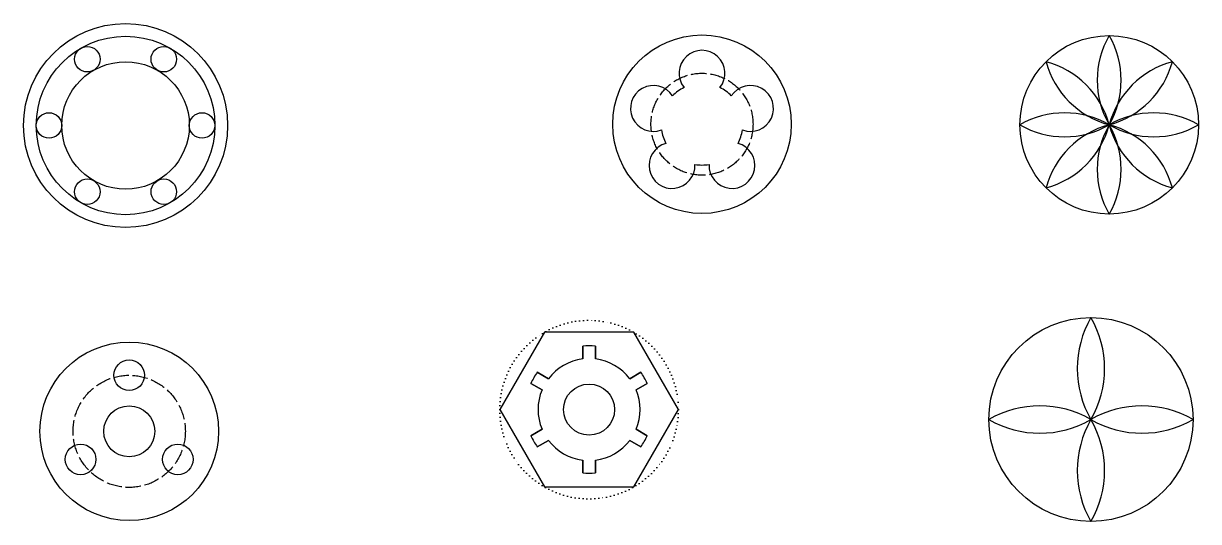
# Model space of a CAD drawing. Header units: millimetres. Extents: x 2940 to 6016, y -2024 to 2453.
# Drawn here: x 5095 to 6016, y 2063 to 2453 of the extents above; entities outside this region: 1.
import ezdxf

# ---------------------------------------------------------------- set-up
doc = ezdxf.new("R2010")
doc.units = ezdxf.units.MM
doc.linetypes.add('ACAD_ISO02W100', pattern=[15, 12, -3])
doc.linetypes.add('ACAD_ISO07W100', pattern=[3, 0, -3])

# ---------------------------------------------------------------- blocks, each defined once
blk = doc.blocks.new('*U1')
blk.add_circle((0, 0), 10)
blk = doc.blocks.new('*U2')
at = {"color": 0, "linetype": 'ByBlock', "lineweight": -2, "transparency": 16777216}
for p, rotation in [((5145.05, 2425.16), 119.9999999999999), ((5205.05, 2425.16), 59.99999999999997), ((5115.05, 2373.2), 180), ((5145.05, 2321.24), 239.9999999999999), ((5205.05, 2321.24), 299.9999999999998)]:
    blk.add_blockref('*U1', p, dxfattribs=dict(at, rotation=rotation))
blk.add_blockref('*U1', (5235.05, 2373.2), dxfattribs=at)
blk = doc.blocks.new('*U9')
for centre, start, end in [((60.62, 0), 150, 210), ((-60.62, 0), 330, 30)]:
    blk.add_arc(centre, 70, start, end)
blk = doc.blocks.new('*U10')
at = {"color": 0, "linetype": 'ByBlock', "lineweight": -2, "transparency": 16777216}
for p, rotation in [((5946.19, 2408.73), 180), ((5921.44, 2398.48), 225), ((5970.94, 2398.48), 135), ((5911.19, 2373.73), 270), ((5921.44, 2348.98), 315.0000000000001), ((5970.94, 2348.98), 44.99999999999999), ((5981.19, 2373.73), 90)]:
    blk.add_blockref('*U9', p, dxfattribs=dict(at, rotation=rotation))
blk.add_blockref('*U9', (5946.19, 2338.73), dxfattribs=at)
blk = doc.blocks.new('*U11')
for centre, start, end in [((69.28, 0), 150, 210), ((-69.28, 0), 330, 30)]:
    blk.add_arc(centre, 80, start, end)
blk = doc.blocks.new('*U12')
at = {"color": 0, "linetype": 'ByBlock', "lineweight": -2, "transparency": 16777216}
blk.add_blockref('*U11', (5931.88, 2182.54), dxfattribs=at)
for p, rotation in [((5891.88, 2142.54), 90.00000000000001), ((5971.88, 2142.54), 270), ((5931.88, 2102.54), 180)]:
    blk.add_blockref('*U11', p, dxfattribs=dict(at, rotation=rotation))
blk = doc.blocks.new('*U13')
blk.add_circle((0, 0), 12)
blk = doc.blocks.new('*U14')
at = {"color": 0, "linetype": 'ByBlock', "lineweight": -2, "transparency": 16777216}
blk.add_blockref('*U13', (5177.93, 2177.28), dxfattribs=at)
for p, rotation in [((5139.82, 2111.28), 120), ((5216.03, 2111.28), 240)]:
    blk.add_blockref('*U13', p, dxfattribs=dict(at, rotation=rotation))

msp = doc.modelspace()

# ---------------------------------------------------------------- linework, layer by layer
for p, q in [((5533.43, 2200.12), (5533.43, 2190.06)), ((5533.43, 2200.12), (5533.43, 2190.06)), ((5533.43, 2190.06), (5533.43, 2200.12)), ((5543.43, 2200.12), (5543.43, 2190.06)), ((5543.43, 2190.06), (5543.43, 2200.12)), ((5497.85, 2179.58), (5506.56, 2174.55)), ((5506.56, 2174.55), (5497.85, 2179.58)), ((5579.01, 2179.58), (5570.3, 2174.55)), ((5570.3, 2174.55), (5579.01, 2179.58)), ((5492.85, 2170.92), (5501.56, 2165.89)), ((5501.56, 2165.89), (5492.85, 2170.92)), ((5584.01, 2170.92), (5575.3, 2165.89)), ((5575.3, 2165.89), (5584.01, 2170.92)), ((5492.85, 2129.83), (5501.56, 2134.86)), ((5501.56, 2134.86), (5492.85, 2129.83)), ((5584.01, 2129.83), (5575.3, 2134.86)), ((5575.3, 2134.86), (5584.01, 2129.83)), ((5497.85, 2121.17), (5506.56, 2126.2)), ((5506.56, 2126.2), (5497.85, 2121.17)), ((5579.01, 2121.17), (5570.3, 2126.2)), ((5570.3, 2126.2), (5579.01, 2121.17)), ((5533.43, 2100.62), (5533.43, 2110.69)), ((5533.43, 2110.69), (5533.43, 2100.62)), ((5533.43, 2110.69), (5533.43, 2100.62)), ((5543.43, 2100.62), (5543.43, 2110.69)), ((5543.43, 2110.69), (5543.43, 2100.62))]:
    msp.add_line(p, q)
msp.add_lwpolyline([(5503.43, 2211), (5468.43, 2150.37), (5503.43, 2089.75), (5573.43, 2089.75), (5608.43, 2150.37), (5573.43, 2211)], close=True)
for centre, radius in [((5175.05, 2373.2), 80), ((5175.05, 2373.2), 70), ((5626.95, 2374.17), 70), ((5946.19, 2373.73), 70), ((5175.05, 2373.2), 50), ((5175.05, 2373.2), 50), ((5931.88, 2142.54), 80), ((5177.93, 2133.28), 70), ((5538.43, 2150.37), 20), ((5177.93, 2133.28), 20), ((2939.63, -2023.56), 9.374856803373542e-13)]:
    msp.add_circle(centre, radius)
at = {"linetype": 'ACAD_ISO02W100'}
for centre, radius in [((5626.95, 2374.17), 40), ((5177.93, 2133.28), 44)]:
    msp.add_circle(centre, radius, dxfattribs=at)
at = {"linetype": 'ACAD_ISO07W100'}
msp.add_circle((5538.43, 2150.37), 70, dxfattribs=at)
for centre, radius, start, end in [((5626.95, 2414.17), 18, 321.31781, 218.68219), ((5588.9, 2386.53), 18, 33.31781, 290.68219), ((5664.99, 2386.53), 18, 249.31781, 146.68219), ((5626.95, 2374.17), 32, 116.04656, 135.95344), ((5626.95, 2374.17), 32, 44.04656, 63.95344), ((5626.95, 2374.17), 32, 188.04656, 207.95344), ((5626.95, 2374.17), 32, 332.04656, 351.95344), ((5603.43, 2341.81), 18, 105.31781, 2.68219), ((5650.46, 2341.81), 18, 177.31781, 74.68219), ((5626.95, 2374.17), 32, 260.04656, 279.95344), ((5538.43, 2150.37), 50, 84.26083, 95.73917), ((5538.43, 2150.37), 40, 97.18076, 142.81924), ((5538.43, 2150.37), 40, 37.18076, 82.81924), ((5538.43, 2150.37), 50, 144.26083, 155.73917), ((5538.43, 2150.37), 50, 24.26083, 35.73917), ((5538.43, 2150.37), 40, 157.18076, 202.81924), ((5538.43, 2150.37), 40, 337.18076, 22.81924), ((5538.43, 2150.37), 50, 204.26083, 215.73917), ((5538.43, 2150.37), 50, 324.26083, 335.73917), ((5538.43, 2150.37), 40, 217.18076, 262.81924), ((5538.43, 2150.37), 40, 277.18076, 322.81924), ((5538.43, 2150.37), 50, 264.26083, 275.73917)]:
    msp.add_arc(centre, radius, start, end)

# ---------------------------------------------------------------- block references
for name in ['*U10', '*U2', '*U12', '*U14']:
    msp.add_blockref(name, (0, 0))

doc.saveas('drawing.dxf')
